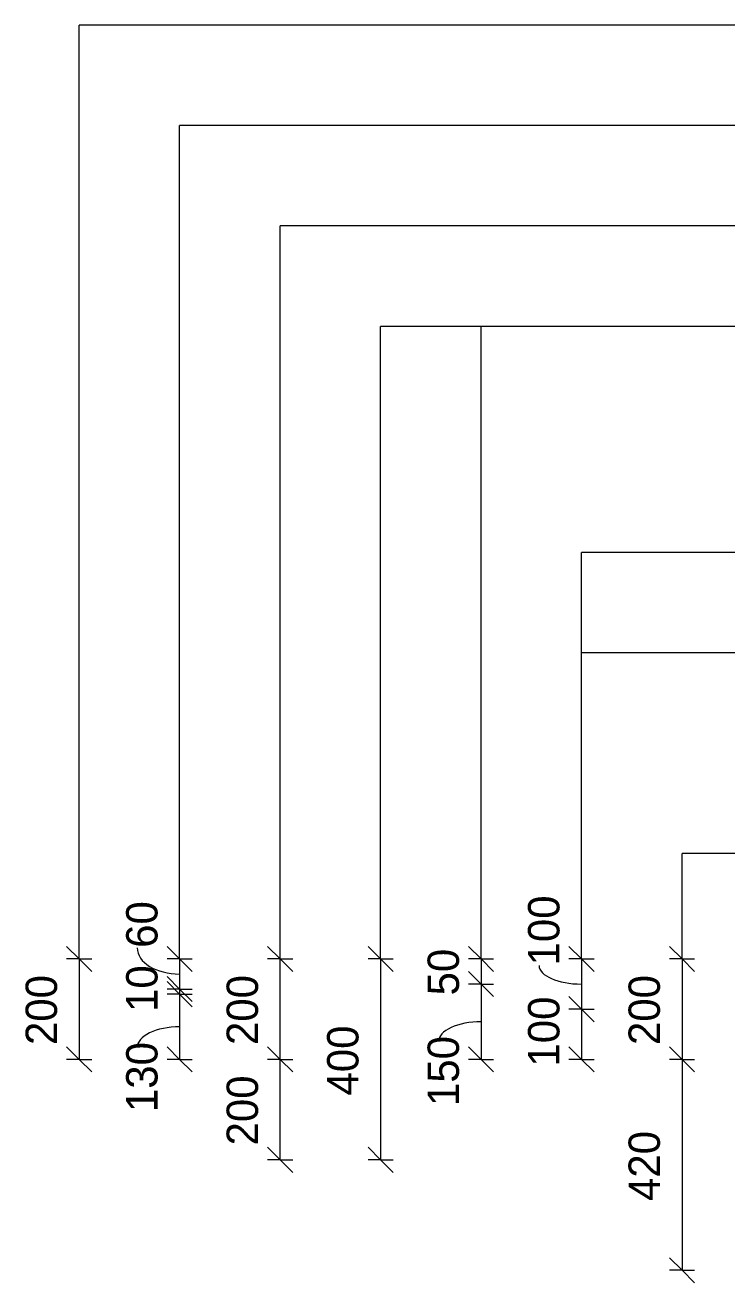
# Model space of a CAD drawing. Header units: millimetres. Extents: x 10041 to 29021, y -1808 to 18539.
# Drawn here: x 15499 to 16895, y 12469 to 14974 of the extents above; entities that cross this region are included whole.
import ezdxf

# ---------------------------------------------------------------- set-up
doc = ezdxf.new("R2010")
doc.units = ezdxf.units.MM
for name, color, linetype, lineweight in [('A-ANNO-DIMS', 211, 'Continuous', 9), ('A-ANNO-DIMS-25', 211, 'Continuous', 9), ('A-DETL-MBND', 5, 'Continuous', 18)]:
    doc.layers.add(name, color=color, linetype=linetype, lineweight=lineweight)
doc.styles.add('Nirmala UI Semilight_1', font='NirmalaS.ttf', dxfattribs={"height": 62.5})
doc.dimstyles.new('Arrow_Filled_-_2_5_NI_UI_3', dxfattribs={"dimscale": 304.8, "dimtxt": 65.460247, "dimasz": 0.164042, "dimexe": 0.082021, "dimexo": 0.0625, "dimgap": 0.082021, "dimtad": 1, "dimdec": 4, "dimzin": 0, "dimdsep": 46, "dimtxsty": 'Nirmala UI Semilight_1', "dimblk1": 'OBLIQUE', "dimblk2": 'OBLIQUE', "dimsah": 1, "dimcen": 0.09, "dimazin": 0, "dimtfac": 1, "dimtdec": 4, "dimtix": 1, "dimtmove": 0, "dimatfit": 3, "dimfxl": 0.082021, "dimfxlon": 1, "dimtvp": 1, "dimtolj": 1, "dimtzin": 0, "dimarcsym": 2})
doc.dimstyles.new('Arrow_Filled_-_2_5_NI_UI_4', dxfattribs={"dimscale": 304.8, "dimtxt": 65.460247, "dimasz": 0.164042, "dimexe": 0.082021, "dimexo": 0.0625, "dimgap": 0.082021, "dimtad": 1, "dimdec": 4, "dimzin": 0, "dimdsep": 46, "dimtxsty": 'Nirmala UI Semilight_1', "dimblk1": 'OBLIQUE', "dimblk2": 'OBLIQUE', "dimsah": 1, "dimcen": 0.09, "dimazin": 0, "dimtfac": 1, "dimtdec": 4, "dimtix": 1, "dimtmove": 1, "dimatfit": 3, "dimfxl": 0.082021, "dimfxlon": 1, "dimtvp": 1, "dimtolj": 1, "dimtzin": 0, "dimarcsym": 2})

# ---------------------------------------------------------------- blocks, each defined once
blk = doc.blocks.new('DIMBLOCK59-Elevation Top')
at = {"layer": 'A-ANNO-DIMS-25'}
for p, q in [((16806, 13113.7), (16781, 13138.7)), ((16806, 13113.7), (16781, 13113.7)), ((16806, 13113.7), (16806, 12913.7)), ((16806, 13113.7), (16831, 13088.7)), ((16806, 13113.7), (16831, 13113.7)), ((16806, 12913.7), (16781, 12938.7)), ((16806, 12913.7), (16781, 12913.7)), ((16806, 12913.7), (16831, 12888.7)), ((16806, 12913.7), (16831, 12913.7))]:
    blk.add_line(p, q, dxfattribs=at)
at = {"layer": 'A-ANNO-DIMS-25', "color": 0, "insert": (16699.5, 12942.3), "char_height": 62.5, "width": 171.387, "attachment_point": 1, "rotation": 90, "line_spacing_factor": 1.142579, "style": 'Nirmala UI Semilight_1'}
blk.add_mtext('200', dxfattribs=at)
blk = doc.blocks.new('_Oblique')
at = {"color": 0, "linetype": 'ByBlock', "lineweight": -2}
blk.add_line((-0.5, -0.5), (0.5, 0.5), dxfattribs=at)
blk = doc.blocks.new('DIMBLOCK60-Elevation Top')
at = {"layer": 'A-ANNO-DIMS-25'}
for p, q in [((16806, 12913.7), (16781, 12938.7)), ((16806, 12913.7), (16781, 12913.7)), ((16806, 12913.7), (16806, 12493.7)), ((16806, 12913.7), (16831, 12888.7)), ((16806, 12913.7), (16831, 12913.7)), ((16806, 12493.7), (16781, 12518.7)), ((16806, 12493.7), (16781, 12493.7)), ((16806, 12493.7), (16831, 12468.7)), ((16806, 12493.7), (16831, 12493.7))]:
    blk.add_line(p, q, dxfattribs=at)
at = {"layer": 'A-ANNO-DIMS-25', "color": 0, "insert": (16699.5, 12631.7), "char_height": 62.5, "width": 172.815, "attachment_point": 1, "rotation": 90, "line_spacing_factor": 1.142579, "style": 'Nirmala UI Semilight_1'}
blk.add_mtext('420', dxfattribs=at)
blk = doc.blocks.new('DIMBLOCK61-Elevation Top')
at = {"layer": 'A-ANNO-DIMS-25'}
for p, q in [((16606, 13113.7), (16581, 13138.7)), ((16606, 13113.7), (16581, 13113.7)), ((16606, 13113.7), (16606, 13013.7)), ((16606, 13113.7), (16631, 13088.7)), ((16606, 13113.7), (16631, 13113.7)), ((16606, 13013.7), (16581, 13038.7)), ((16606, 13013.7), (16581, 13013.7)), ((16606, 13013.7), (16631, 12988.7)), ((16606, 13013.7), (16631, 13013.7))]:
    blk.add_line(p, q, dxfattribs=at)
blk.add_ellipse((16606, 13100.8), major_axis=(84.5, 0), ratio=0.439198, start_param=3.141593, end_param=4.712389, dxfattribs=at)
at = {"layer": 'A-ANNO-DIMS-25', "color": 0, "insert": (16499.5, 13100.8), "char_height": 62.5, "width": 154.248, "attachment_point": 1, "rotation": 90, "line_spacing_factor": 1.142579, "style": 'Nirmala UI Semilight_1'}
blk.add_mtext('100', dxfattribs=at)
blk = doc.blocks.new('DIMBLOCK62-Elevation Top')
at = {"layer": 'A-ANNO-DIMS-25'}
for p, q in [((16606, 13013.7), (16581, 13038.7)), ((16606, 13013.7), (16581, 13013.7)), ((16606, 13013.7), (16606, 12913.7)), ((16606, 13013.7), (16631, 12988.7)), ((16606, 13013.7), (16631, 13013.7)), ((16606, 12913.7), (16581, 12938.7)), ((16606, 12913.7), (16581, 12913.7)), ((16606, 12913.7), (16631, 12888.7)), ((16606, 12913.7), (16631, 12913.7))]:
    blk.add_line(p, q, dxfattribs=at)
at = {"layer": 'A-ANNO-DIMS-25', "color": 0, "insert": (16499.5, 12899.4), "char_height": 62.5, "width": 154.248, "attachment_point": 1, "rotation": 90, "line_spacing_factor": 1.142579, "style": 'Nirmala UI Semilight_1'}
blk.add_mtext('100', dxfattribs=at)
blk = doc.blocks.new('DIMBLOCK63-Elevation Top')
at = {"layer": 'A-ANNO-DIMS-25'}
for p, q in [((16206, 13113.7), (16181, 13138.7)), ((16206, 13113.7), (16181, 13113.7)), ((16206, 13113.7), (16206, 12713.7)), ((16206, 13113.7), (16231, 13088.7)), ((16206, 13113.7), (16231, 13113.7)), ((16206, 12713.7), (16181, 12738.7)), ((16206, 12713.7), (16181, 12713.7)), ((16206, 12713.7), (16231, 12688.7)), ((16206, 12713.7), (16231, 12713.7))]:
    blk.add_line(p, q, dxfattribs=at)
at = {"layer": 'A-ANNO-DIMS-25', "color": 0, "insert": (16099.5, 12841.7), "char_height": 62.5, "width": 172.815, "attachment_point": 1, "rotation": 90, "line_spacing_factor": 1.142579, "style": 'Nirmala UI Semilight_1'}
blk.add_mtext('400', dxfattribs=at)
blk = doc.blocks.new('DIMBLOCK64-Elevation Top')
at = {"layer": 'A-ANNO-DIMS-25'}
for p, q in [((16406, 13113.7), (16381, 13138.7)), ((16406, 13113.7), (16381, 13113.7)), ((16406, 13113.7), (16406, 13063.7)), ((16406, 13113.7), (16431, 13088.7)), ((16406, 13113.7), (16431, 13113.7)), ((16406, 13063.7), (16381, 13088.7)), ((16406, 13063.7), (16381, 13063.7)), ((16406, 13063.7), (16431, 13038.7)), ((16406, 13063.7), (16431, 13063.7))]:
    blk.add_line(p, q, dxfattribs=at)
at = {"layer": 'A-ANNO-DIMS-25', "color": 0, "insert": (16299.5, 13041.1), "char_height": 62.5, "width": 114.258, "attachment_point": 1, "rotation": 90, "line_spacing_factor": 1.142579, "style": 'Nirmala UI Semilight_1'}
blk.add_mtext('50', dxfattribs=at)
blk = doc.blocks.new('DIMBLOCK65-Elevation Top')
at = {"layer": 'A-ANNO-DIMS-25'}
for p, q in [((16406, 13063.7), (16381, 13088.7)), ((16406, 13063.7), (16381, 13063.7)), ((16406, 13063.7), (16406, 12913.7)), ((16406, 13063.7), (16431, 13038.7)), ((16406, 13063.7), (16431, 13063.7)), ((16406, 12913.7), (16381, 12938.7)), ((16406, 12913.7), (16381, 12913.7)), ((16406, 12913.7), (16431, 12888.7)), ((16406, 12913.7), (16431, 12913.7))]:
    blk.add_line(p, q, dxfattribs=at)
blk.add_ellipse((16406, 12949.3), major_axis=(84.5, 0), ratio=0.465646, start_param=1.570796, end_param=3.141593, dxfattribs=at)
at = {"layer": 'A-ANNO-DIMS-25', "color": 0, "insert": (16299.5, 12820.8), "char_height": 62.5, "width": 154.248, "attachment_point": 1, "rotation": 90, "line_spacing_factor": 1.142579, "style": 'Nirmala UI Semilight_1'}
blk.add_mtext('150', dxfattribs=at)
blk = doc.blocks.new('DIMBLOCK66-Elevation Top')
at = {"layer": 'A-ANNO-DIMS-25'}
for p, q in [((16006, 12913.7), (15981, 12938.7)), ((16006, 12913.7), (15981, 12913.7)), ((16006, 12713.7), (16006, 12913.7)), ((16006, 12913.7), (16031, 12888.7)), ((16006, 12913.7), (16031, 12913.7)), ((16006, 12713.7), (15981, 12738.7)), ((16006, 12713.7), (15981, 12713.7)), ((16006, 12713.7), (16031, 12688.7)), ((16006, 12713.7), (16031, 12713.7))]:
    blk.add_line(p, q, dxfattribs=at)
at = {"layer": 'A-ANNO-DIMS-25', "color": 0, "insert": (15899.5, 12742.3), "char_height": 62.5, "width": 171.387, "attachment_point": 1, "rotation": 90, "line_spacing_factor": 1.142579, "style": 'Nirmala UI Semilight_1'}
blk.add_mtext('200', dxfattribs=at)
blk = doc.blocks.new('DIMBLOCK67-Elevation Top')
at = {"layer": 'A-ANNO-DIMS-25'}
for p, q in [((16006, 13113.7), (15981, 13138.7)), ((16006, 13113.7), (15981, 13113.7)), ((16006, 12913.7), (16006, 13113.7)), ((16006, 13113.7), (16031, 13088.7)), ((16006, 13113.7), (16031, 13113.7)), ((16006, 12913.7), (15981, 12938.7)), ((16006, 12913.7), (15981, 12913.7)), ((16006, 12913.7), (16031, 12888.7)), ((16006, 12913.7), (16031, 12913.7))]:
    blk.add_line(p, q, dxfattribs=at)
at = {"layer": 'A-ANNO-DIMS-25', "color": 0, "insert": (15899.5, 12942.3), "char_height": 62.5, "width": 171.387, "attachment_point": 1, "rotation": 90, "line_spacing_factor": 1.142579, "style": 'Nirmala UI Semilight_1'}
blk.add_mtext('200', dxfattribs=at)
blk = doc.blocks.new('DIMBLOCK68-Elevation Top')
at = {"layer": 'A-ANNO-DIMS-25'}
for p, q in [((15806, 13113.7), (15781, 13138.7)), ((15806, 13113.7), (15781, 13113.7)), ((15806, 13113.7), (15806, 13053.7)), ((15806, 13113.7), (15831, 13088.7)), ((15806, 13113.7), (15831, 13113.7)), ((15806, 13053.7), (15781, 13078.7)), ((15806, 13053.7), (15781, 13053.7)), ((15806, 13053.7), (15831, 13028.7)), ((15806, 13053.7), (15831, 13053.7))]:
    blk.add_line(p, q, dxfattribs=at)
blk.add_ellipse((15806, 13135.9), major_axis=(84.5, 0), ratio=0.617965, start_param=3.141593, end_param=4.712389, dxfattribs=at)
at = {"layer": 'A-ANNO-DIMS-25', "color": 0, "insert": (15699.5, 13135.9), "char_height": 62.5, "width": 114.258, "attachment_point": 1, "rotation": 90, "line_spacing_factor": 1.142579, "style": 'Nirmala UI Semilight_1'}
blk.add_mtext('60', dxfattribs=at)
blk = doc.blocks.new('DIMBLOCK69-Elevation Top')
at = {"layer": 'A-ANNO-DIMS-25'}
for p, q in [((15806, 13053.7), (15781, 13078.7)), ((15806, 13043.7), (15781, 13068.7)), ((15806, 13053.7), (15781, 13053.7)), ((15806, 13053.7), (15806, 13043.7)), ((15806, 13053.7), (15831, 13028.7)), ((15806, 13053.7), (15831, 13053.7)), ((15806, 13043.7), (15781, 13043.7)), ((15806, 13043.7), (15831, 13018.7)), ((15806, 13043.7), (15831, 13043.7))]:
    blk.add_line(p, q, dxfattribs=at)
at = {"layer": 'A-ANNO-DIMS-25', "color": 0, "insert": (15699.5, 13008.2), "char_height": 62.5, "width": 97.119, "attachment_point": 1, "rotation": 90, "line_spacing_factor": 1.142579, "style": 'Nirmala UI Semilight_1'}
blk.add_mtext('10', dxfattribs=at)
blk = doc.blocks.new('DIMBLOCK70-Elevation Top')
at = {"layer": 'A-ANNO-DIMS-25'}
for p, q in [((15806, 13043.7), (15781, 13068.7)), ((15806, 13043.7), (15781, 13043.7)), ((15806, 13043.7), (15806, 12913.7)), ((15806, 13043.7), (15831, 13018.7)), ((15806, 13043.7), (15831, 13043.7)), ((15806, 12913.7), (15781, 12938.7)), ((15806, 12913.7), (15781, 12913.7)), ((15806, 12913.7), (15831, 12888.7)), ((15806, 12913.7), (15831, 12913.7))]:
    blk.add_line(p, q, dxfattribs=at)
blk.add_ellipse((15806, 12937.3), major_axis=(84.5, 0), ratio=0.489302, start_param=1.570796, end_param=3.141593, dxfattribs=at)
at = {"layer": 'A-ANNO-DIMS-25', "color": 0, "insert": (15699.5, 12808.8), "char_height": 62.5, "width": 154.248, "attachment_point": 1, "rotation": 90, "line_spacing_factor": 1.142579, "style": 'Nirmala UI Semilight_1'}
blk.add_mtext('130', dxfattribs=at)
blk = doc.blocks.new('DIMBLOCK71-Elevation Top')
at = {"layer": 'A-ANNO-DIMS-25'}
for p, q in [((15606, 13113.7), (15581, 13138.7)), ((15606, 13113.7), (15581, 13113.7)), ((15606, 13113.7), (15606, 12913.7)), ((15606, 13113.7), (15631, 13088.7)), ((15606, 13113.7), (15631, 13113.7)), ((15606, 12913.7), (15581, 12938.7)), ((15606, 12913.7), (15581, 12913.7)), ((15606, 12913.7), (15631, 12888.7)), ((15606, 12913.7), (15631, 12913.7))]:
    blk.add_line(p, q, dxfattribs=at)
at = {"layer": 'A-ANNO-DIMS-25', "color": 0, "insert": (15499.5, 12942.3), "char_height": 62.5, "width": 171.387, "attachment_point": 1, "rotation": 90, "line_spacing_factor": 1.142579, "style": 'Nirmala UI Semilight_1'}
blk.add_mtext('200', dxfattribs=at)

msp = doc.modelspace()

# ---------------------------------------------------------------- linework, layer by layer
at = {"layer": 'A-DETL-MBND'}
for p, q in [((15606.0306, 13113.67383), (15606.0306, 14973.53477)), ((16955.21479, 14973.53477), (15606.0306, 14973.53477)), ((15806.0306, 13113.67614), (15806.0306, 14773.53477)), ((16955.21711, 14773.53477), (15806.0306, 14773.53477)), ((16006.0306, 13113.67845), (16006.0306, 14573.53477)), ((16955.21942, 14573.53477), (16006.0306, 14573.53477)), ((16206.0306, 13113.68077), (16206.0306, 14373.53477)), ((16955.22174, 14373.53477), (16206.0306, 14373.53477)), ((16406.0306, 13113.68308), (16406.0306, 14373.53477)), ((16606.0306, 13113.6854), (16606.0306, 13923.53477)), ((16955.22694, 13923.53477), (16606.0306, 13923.53477)), ((16955.22926, 13723.53477), (16606.0306, 13723.53477)), ((16806.0306, 13113.68771), (16806.0306, 13323.53477)), ((16955.23389, 13323.53477), (16806.0306, 13323.53477))]:
    msp.add_line(p, q, dxfattribs=at)

# ---------------------------------------------------------------- dimensions: what is measured, and where the dimension line sits
at = {"layer": 'A-ANNO-DIMS'}
for base, p1, p2, override, picture, middle in [((16606.03176, 13013.6854), (16631.0306, 13113.68569), (16631.03176, 13013.68569), {"dimpost": '<>', "dimfxl": 100}, 'DIMBLOCK61-Elevation Top', (16541.15369, 13177.92546)), ((15806.03129, 13053.67575), (15831.0306, 13113.67643), (15831.03129, 13053.67604), {"dimpost": '<>', "dimfxl": 60.000389}, 'DIMBLOCK68-Elevation Top', (15741.15348, 13193.02842)), ((16406.03291, 12913.68308), (16431.03118, 13063.68337), (16431.03291, 12913.68337), {"dimpost": '<>', "dimfxl": 150}, 'DIMBLOCK65-Elevation Top', (16341.15693, 12897.91535)), ((15806.03291, 12913.67614), (15831.03141, 13043.67604), (15831.03291, 12913.67643), {"dimpost": '<>', "dimfxl": 129.999611}, 'DIMBLOCK70-Elevation Top', (15741.15707, 12885.90906))]:
    dim = msp.add_linear_dim(base=base, p1=p1, p2=p2, angle=270.000663, dimstyle='Arrow_Filled_-_2_5_NI_UI_4', override=override, dxfattribs=at)
    dim.commit()
    dim.dimension.update_dxf_attribs({"geometry": picture, "text_midpoint": middle, "dimtype": 160, "text_rotation": 90})
for base, p1, p2, override, picture, middle in [((16406.03118, 13063.68308), (16431.0306, 13113.68337), (16431.03118, 13063.68337), {"dimpost": '<>', "dimfxl": 50}, 'DIMBLOCK64-Elevation Top', (16463.32691, 13088.68375)), ((15606.03291, 12913.67383), (15631.0306, 13113.67412), (15631.03291, 12913.67412), {"dimpost": '<>', "dimfxl": 200}, 'DIMBLOCK71-Elevation Top', (15663.32778, 13013.67449)), ((16006.0306, 13113.67845), (16031.03291, 12913.67874), (16031.0306, 13113.67874), {"dimpost": '<>', "dimfxl": 200}, 'DIMBLOCK67-Elevation Top', (16063.32778, 13013.67912)), ((16206.03523, 12713.68077), (16231.0306, 13113.68106), (16231.03523, 12713.68106), {"dimpost": '<>', "dimfxl": 400}, 'DIMBLOCK63-Elevation Top', (16263.32894, 12913.68143)), ((16806.03291, 12913.68771), (16831.0306, 13113.688), (16831.03291, 12913.688), {"dimpost": '<>', "dimfxl": 200}, 'DIMBLOCK59-Elevation Top', (16863.32778, 13013.68837)), ((15806.03141, 13043.67575), (15831.03129, 13053.67604), (15831.03141, 13043.67604), {"dimpost": '<>', "dimfxl": 10}, 'DIMBLOCK69-Elevation Top', (15863.50171, 13048.67642)), ((16606.03291, 12913.6854), (16631.03176, 13013.68569), (16631.03291, 12913.68569), {"dimpost": '<>', "dimfxl": 100}, 'DIMBLOCK62-Elevation Top', (16663.5027, 12963.68606)), ((16006.03291, 12913.67845), (16031.03523, 12713.67874), (16031.03291, 12913.67874), {"dimpost": '<>', "dimfxl": 200}, 'DIMBLOCK66-Elevation Top', (16063.3301, 12813.67912)), ((16806.03777, 12493.68771), (16831.03291, 12913.688), (16831.03777, 12493.688), {"dimpost": '<>', "dimfxl": 420}, 'DIMBLOCK60-Elevation Top', (16863.33137, 12703.68837))]:
    dim = msp.add_linear_dim(base=base, p1=p1, p2=p2, angle=270.000663, dimstyle='Arrow_Filled_-_2_5_NI_UI_3', override=override, dxfattribs=at)
    dim.commit()
    dim.dimension.update_dxf_attribs({"geometry": picture, "text_midpoint": middle})

doc.saveas('drawing.dxf')
